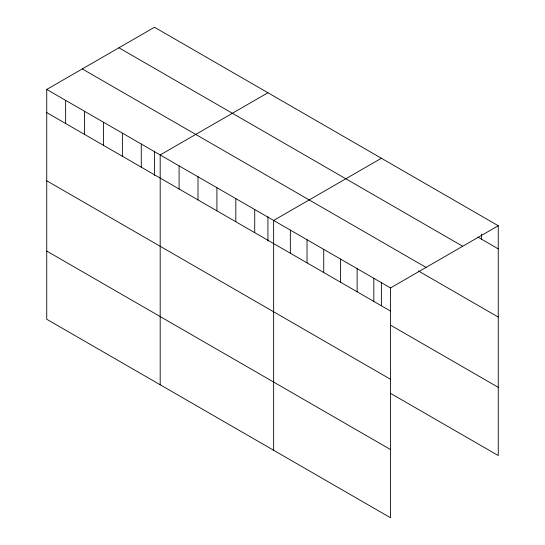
<?xml version="1.0" encoding="UTF-8"?>
<svg xmlns="http://www.w3.org/2000/svg" width="545" height="545" viewBox="0 0 545 545"><rect width="100%" height="100%" fill="white"/><g stroke="black" fill="none" stroke-linecap="round" stroke-linejoin="round"><path stroke-width="0.82" d="M46.741 89.455L390.52 287.93L390.52 517.75L46.741 319.268L46.741 89.455L154.48 27.25L498.259 225.732L498.259 455.545L390.813 393.51M267.929 92.745L160.189 154.95L160.189 384.77M381.377 158.248L273.638 220.453L273.638 450.265M390.52 287.93L498.259 225.732M477.931 237.13L498.259 248.867M118.926 47.776L462.705 246.258M82.295 68.929L426.074 267.404M418.403 270.96L498.259 317.067M46.741 112.59L390.52 311.066M390.813 325.31L498.259 387.345M46.741 180.79L390.52 379.272M46.741 251.068L390.52 449.543M481.562 234.268L481.562 239.221M381.377 282.215L381.377 305.636M373.822 278.291L373.822 301.426M357.125 268.651L357.125 291.786M340.427 259.011L340.427 282.147M323.73 249.372L323.73 272.507M307.033 239.732L307.033 262.867M290.335 230.092L290.335 253.227M267.929 216.712L267.929 240.972M254.726 209.532L254.726 232.667M235.822 198.618L235.822 221.754M216.91 187.698L216.91 210.833M198.005 176.784L198.005 199.92M179.094 165.871L179.094 188.999M154.48 151.217L154.48 175.476M141.278 144.037L141.278 167.172M122.373 133.116L122.373 156.252M103.461 122.203L103.461 145.338M84.557 111.282L84.557 134.417M65.645 100.369L65.645 123.504"/></g></svg>
